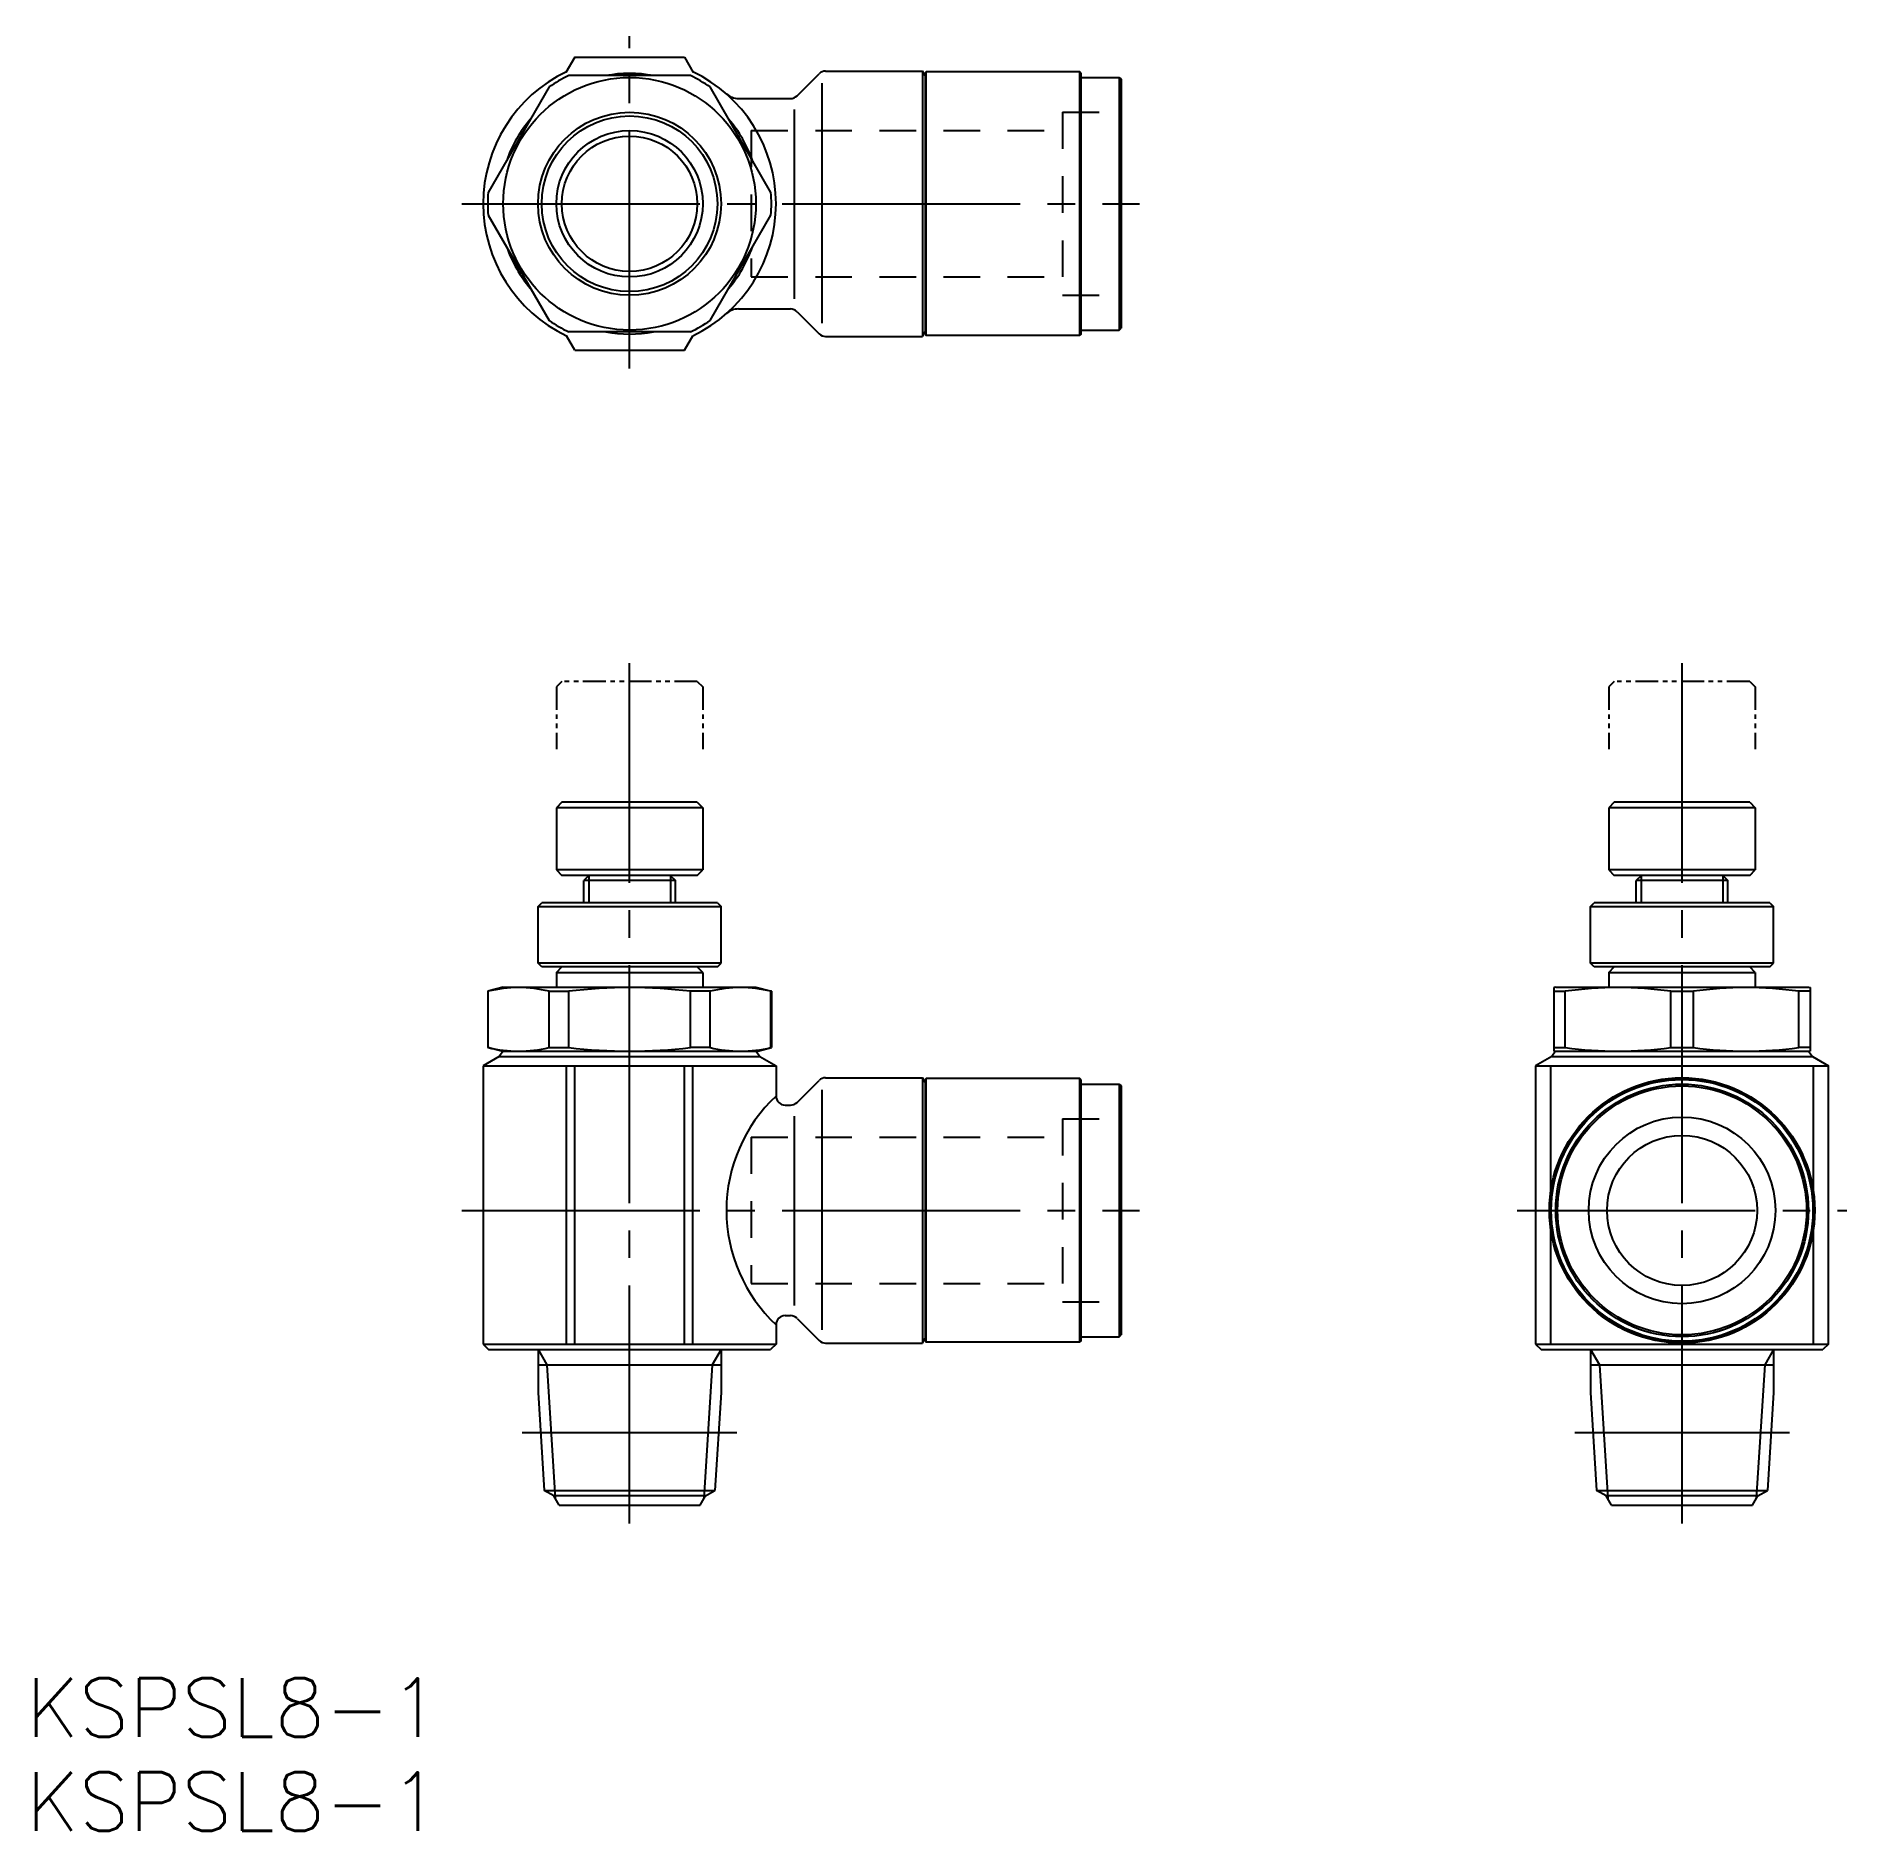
# Model space of a CAD drawing. Extents: x 64 to 162.9, y 110.9 to 209.
import ezdxf

# ---------------------------------------------------------------- set-up
doc = ezdxf.new("R2010")
doc.units = 0
for name, pattern in [('CENTER', [17.5, 13, -1.5, 1.5, -1.5]), ('DASHED', [3.5, 2, -1.5]), ('PHANTOM', [2.5, 1.25, -0.25, 0.25, -0.25, 0.25, -0.25])]:
    doc.linetypes.add(name, pattern=pattern)
doc.layers.get('0').update_dxf_attribs({"linetype": 'CONTINUOUS'})
doc.layers.add('CENTER', color=1, linetype='CENTER')
doc.styles.get("Standard").update_dxf_attribs({"font": 'txt.shx', "bigfont": '@extfont2.shx'})

msp = doc.modelspace()

# ---------------------------------------------------------------- linework, layer by layer
at = {"color": 7, "linetype": 'CONTINUOUS'}
for p, q in [((93.374, 207.801), (92.899, 206.978)), ((93.374, 207.801), (99.374, 207.801)), ((99.374, 207.801), (99.849, 206.978)), ((99.7, 206.801), (93.048, 206.801)), ((105.521, 205.697), (106.728, 206.904)), ((107.081, 207.051), (112.38, 207.051)), ((112.524, 206.801), (112.38, 207.051)), ((112.38, 207.051), (112.38, 192.551)), ((112.574, 207.001), (112.524, 206.951)), ((112.524, 206.951), (112.524, 192.651)), ((120.974, 207.001), (112.574, 207.001)), ((112.574, 192.601), (112.574, 207.001)), ((121.024, 206.951), (120.974, 207.001)), ((120.974, 192.601), (120.974, 207.001)), ((121.024, 206.951), (121.024, 192.651)), ((91.975, 206.181), (88.649, 200.42)), ((104.099, 200.42), (100.773, 206.181)), ((106.874, 206.391), (106.874, 193.271)), ((121.024, 206.701), (123.124, 206.701)), ((123.124, 206.701), (123.224, 206.601)), ((123.124, 206.701), (123.124, 192.901)), ((123.224, 206.601), (123.224, 193.001)), ((102.327, 205.551), (105.167, 205.551)), ((105.374, 204.947), (105.374, 194.603)), ((88.649, 199.181), (91.975, 193.42)), ((100.773, 193.42), (104.099, 199.181)), ((102.327, 194.051), (105.167, 194.051)), ((105.521, 193.904), (106.728, 192.697)), ((121.024, 192.901), (123.124, 192.901)), ((123.124, 192.901), (123.224, 193.001)), ((93.374, 191.801), (92.922, 192.584)), ((99.7, 192.801), (93.048, 192.801)), ((99.374, 191.801), (99.826, 192.584)), ((107.081, 192.551), (112.38, 192.551)), ((112.38, 192.551), (112.524, 192.801)), ((112.524, 192.651), (112.574, 192.601)), ((120.974, 192.601), (112.574, 192.601)), ((121.024, 192.651), (120.974, 192.601)), ((93.374, 191.801), (99.374, 191.801)), ((92.674, 167.101), (92.374, 166.801)), ((100.374, 166.801), (92.374, 166.801)), ((92.374, 166.801), (92.374, 163.401)), ((100.074, 167.101), (92.674, 167.101)), ((100.074, 167.101), (100.374, 166.801)), ((100.374, 166.801), (100.374, 163.401)), ((150.174, 167.101), (149.874, 166.801)), ((149.874, 166.801), (149.874, 163.401)), ((157.874, 166.801), (149.874, 166.801)), ((157.574, 167.101), (150.174, 167.101)), ((157.574, 167.101), (157.874, 166.801)), ((157.874, 166.801), (157.874, 163.401)), ((100.374, 163.401), (92.374, 163.401)), ((92.374, 163.401), (92.674, 163.101)), ((100.074, 163.101), (100.374, 163.401)), ((149.874, 163.401), (150.174, 163.101)), ((157.874, 163.401), (149.874, 163.401)), ((157.574, 163.101), (157.874, 163.401)), ((100.074, 163.101), (92.674, 163.101)), ((94.154, 163.101), (93.874, 162.821)), ((98.874, 162.821), (93.874, 162.821)), ((93.874, 161.601), (93.874, 162.821)), ((98.594, 163.101), (98.874, 162.821)), ((98.874, 161.601), (98.874, 162.821)), ((157.574, 163.101), (150.174, 163.101)), ((151.654, 163.101), (151.374, 162.821)), ((151.374, 161.601), (151.374, 162.821)), ((156.374, 162.821), (151.374, 162.821)), ((156.094, 163.101), (156.374, 162.821)), ((156.374, 161.601), (156.374, 162.821)), ((91.374, 161.401), (91.574, 161.601)), ((91.374, 158.301), (91.374, 161.401)), ((91.374, 161.401), (101.374, 161.401)), ((101.174, 161.601), (91.574, 161.601)), ((101.174, 161.601), (101.374, 161.401)), ((101.374, 158.301), (101.374, 161.401)), ((148.874, 161.401), (149.074, 161.601)), ((148.874, 161.401), (158.874, 161.401)), ((148.874, 158.301), (148.874, 161.401)), ((158.674, 161.601), (149.074, 161.601)), ((158.674, 161.601), (158.874, 161.401)), ((158.874, 158.301), (158.874, 161.401)), ((91.574, 158.101), (91.374, 158.301)), ((101.374, 158.301), (91.374, 158.301)), ((101.174, 158.101), (101.374, 158.301)), ((158.874, 158.301), (148.874, 158.301)), ((149.074, 158.101), (148.874, 158.301)), ((158.674, 158.101), (158.874, 158.301)), ((101.174, 158.101), (91.574, 158.101)), ((92.374, 157.801), (92.674, 158.101)), ((92.374, 157.801), (100.374, 157.801)), ((92.374, 157.801), (92.374, 157.001)), ((100.374, 157.801), (100.074, 158.101)), ((100.374, 157.801), (100.374, 157.001)), ((158.674, 158.101), (149.074, 158.101)), ((149.874, 157.801), (150.174, 158.101)), ((149.874, 157.801), (149.874, 157.001)), ((149.874, 157.801), (157.874, 157.801)), ((157.874, 157.801), (157.574, 158.101)), ((157.874, 157.801), (157.874, 157.001)), ((89.474, 157.001), (88.624, 156.773)), ((88.624, 156.773), (88.649, 156.773)), ((88.624, 156.773), (88.624, 153.702)), ((88.649, 153.702), (88.649, 156.773)), ((89.474, 157.001), (103.274, 157.001)), ((91.975, 156.773), (93.048, 156.773)), ((91.975, 153.702), (91.975, 156.773)), ((93.048, 153.702), (93.048, 156.773)), ((100.773, 156.773), (99.7, 156.773)), ((99.7, 153.702), (99.7, 156.773)), ((100.773, 153.702), (100.773, 156.773)), ((103.274, 157.001), (104.124, 156.773)), ((104.099, 153.702), (104.099, 156.773)), ((104.124, 156.773), (104.099, 156.773)), ((104.124, 156.773), (104.124, 153.702)), ((146.974, 157.001), (146.874, 156.974)), ((146.874, 156.974), (146.874, 153.501)), ((146.874, 156.773), (147.494, 156.773)), ((146.974, 157.001), (160.774, 157.001)), ((147.494, 153.702), (147.494, 156.773)), ((153.255, 156.773), (154.494, 156.773)), ((153.255, 153.702), (153.255, 156.773)), ((154.494, 153.702), (154.494, 156.773)), ((160.255, 153.702), (160.255, 156.773)), ((160.874, 156.773), (160.255, 156.773)), ((160.774, 157.001), (160.874, 156.974)), ((160.874, 156.974), (160.874, 153.501)), ((88.624, 153.702), (88.649, 153.702)), ((89.374, 153.501), (88.624, 153.702)), ((89.464, 153.501), (89.254, 153.201)), ((89.374, 153.501), (103.374, 153.501)), ((91.975, 153.702), (93.048, 153.702)), ((100.773, 153.702), (99.7, 153.702)), ((103.284, 153.501), (103.494, 153.201)), ((103.374, 153.501), (104.124, 153.702)), ((104.124, 153.702), (104.099, 153.702)), ((146.964, 153.501), (146.754, 153.201)), ((146.874, 153.702), (147.494, 153.702)), ((146.874, 153.501), (160.874, 153.501)), ((153.255, 153.702), (154.494, 153.702)), ((160.874, 153.702), (160.255, 153.702)), ((160.784, 153.501), (160.994, 153.201)), ((89.254, 153.201), (88.374, 152.693)), ((88.374, 152.693), (104.374, 152.693)), ((88.374, 152.693), (88.374, 137.501)), ((89.254, 153.201), (103.494, 153.201)), ((92.922, 137.501), (92.922, 152.693)), ((93.374, 137.501), (93.374, 152.693)), ((99.374, 137.501), (99.374, 152.693)), ((99.826, 137.501), (99.826, 152.693)), ((103.494, 153.201), (104.374, 152.693)), ((104.374, 152.693), (104.374, 151.051)), ((146.754, 153.201), (145.874, 152.693)), ((145.874, 152.693), (161.874, 152.693)), ((145.874, 152.693), (145.874, 137.501)), ((146.697, 145.825), (146.697, 152.693)), ((146.754, 153.201), (160.994, 153.201)), ((160.994, 153.201), (161.874, 152.693)), ((161.051, 145.825), (161.051, 152.693)), ((161.874, 137.501), (161.874, 152.693)), ((105.521, 150.697), (106.728, 151.904)), ((106.874, 151.391), (106.874, 138.271)), ((107.081, 152.051), (112.38, 152.051)), ((112.38, 152.051), (112.38, 137.551)), ((112.524, 151.801), (112.38, 152.051)), ((112.574, 152.001), (112.524, 151.951)), ((112.524, 151.951), (112.524, 137.651)), ((112.574, 137.601), (112.574, 152.001)), ((120.974, 152.001), (112.574, 152.001)), ((120.974, 137.601), (120.974, 152.001)), ((121.024, 151.951), (120.974, 152.001)), ((121.024, 151.951), (121.024, 137.651)), ((121.024, 151.701), (123.124, 151.701)), ((123.124, 151.701), (123.124, 137.901)), ((123.124, 151.701), (123.224, 151.601)), ((123.224, 151.601), (123.224, 138.001)), ((104.874, 150.551), (105.167, 150.551)), ((105.374, 149.947), (105.374, 139.603)), ((146.697, 137.501), (146.697, 143.776)), ((161.051, 137.501), (161.051, 143.776)), ((104.374, 138.551), (104.374, 137.501)), ((104.874, 139.051), (105.167, 139.051)), ((105.521, 138.904), (106.728, 137.697)), ((88.374, 137.501), (104.374, 137.501)), ((88.374, 137.501), (88.674, 137.201)), ((104.374, 137.501), (104.074, 137.201)), ((107.081, 137.551), (112.38, 137.551)), ((112.38, 137.551), (112.524, 137.801)), ((112.524, 137.651), (112.574, 137.601)), ((120.974, 137.601), (112.574, 137.601)), ((121.024, 137.651), (120.974, 137.601)), ((121.024, 137.901), (123.124, 137.901)), ((123.124, 137.901), (123.224, 138.001)), ((145.874, 137.501), (161.874, 137.501)), ((145.874, 137.501), (146.174, 137.201)), ((161.874, 137.501), (161.574, 137.201)), ((88.674, 137.201), (104.074, 137.201)), ((91.374, 137.201), (91.374, 134.847)), ((101.374, 137.201), (101.374, 134.847)), ((146.174, 137.201), (161.574, 137.201)), ((148.874, 137.201), (148.874, 134.847)), ((158.874, 137.201), (158.874, 134.847)), ((91.374, 136.358), (101.374, 136.358)), ((148.874, 136.358), (158.874, 136.358)), ((91.374, 134.847), (91.708, 129.505)), ((101.374, 134.847), (101.04, 129.505)), ((148.874, 134.847), (149.208, 129.505)), ((158.874, 134.847), (158.54, 129.505)), ((91.708, 129.505), (101.04, 129.505)), ((92.235, 129.201), (91.708, 129.505)), ((100.513, 129.201), (92.235, 129.201)), ((92.524, 128.701), (92.235, 129.201)), ((92.524, 128.701), (100.224, 128.701)), ((100.224, 128.701), (100.513, 129.201)), ((100.513, 129.201), (101.04, 129.505)), ((149.735, 129.201), (149.208, 129.505)), ((149.208, 129.505), (158.54, 129.505)), ((150.024, 128.701), (149.735, 129.201)), ((158.013, 129.201), (149.735, 129.201)), ((150.024, 128.701), (157.724, 128.701)), ((157.724, 128.701), (158.013, 129.201)), ((158.013, 129.201), (158.54, 129.505))]:
    msp.add_line(p, q, dxfattribs=at)
at = {"color": 3, "linetype": 'DASHED'}
for p, q in [((120.024, 204.801), (120.024, 194.801)), ((120.024, 204.801), (123.224, 204.801)), ((103.024, 203.801), (103.024, 195.801)), ((103.024, 203.801), (120.024, 203.801)), ((103.024, 195.801), (120.024, 195.801)), ((120.024, 194.801), (123.224, 194.801)), ((120.024, 149.801), (123.224, 149.801)), ((120.024, 149.801), (120.024, 139.801)), ((103.024, 148.801), (103.024, 140.801)), ((103.024, 148.801), (120.024, 148.801)), ((103.024, 140.801), (120.024, 140.801)), ((120.024, 139.801), (123.224, 139.801))]:
    msp.add_line(p, q, dxfattribs=at)
at = {"color": 3, "linetype": 'PHANTOM'}
for p, q in [((92.674, 173.701), (92.374, 173.401)), ((92.374, 173.401), (92.374, 170.001)), ((100.074, 173.701), (92.674, 173.701)), ((100.074, 173.701), (100.374, 173.401)), ((100.374, 173.401), (100.374, 170.001)), ((150.174, 173.701), (149.874, 173.401)), ((149.874, 173.401), (149.874, 170.001)), ((157.574, 173.701), (150.174, 173.701)), ((157.574, 173.701), (157.874, 173.401)), ((157.874, 173.401), (157.874, 170.001))]:
    msp.add_line(p, q, dxfattribs=at)
at = {"color": 3, "linetype": 'CONTINUOUS'}
for p, q in [((94.145, 163.091), (94.145, 161.601)), ((98.604, 163.091), (98.604, 161.601)), ((151.645, 163.091), (151.645, 161.601)), ((156.104, 163.091), (156.104, 161.601)), ((91.374, 137.201), (91.861, 136.358)), ((101.374, 137.201), (100.888, 136.358)), ((148.874, 137.201), (149.361, 136.358)), ((158.874, 137.201), (158.388, 136.358)), ((91.861, 136.358), (92.317, 129.06)), ((100.888, 136.358), (100.431, 129.06)), ((149.361, 136.358), (149.817, 129.06)), ((158.388, 136.358), (157.931, 129.06))]:
    msp.add_line(p, q, dxfattribs=at)
at = {"color": 7, "linetype": 'CONTINUOUS'}
for centre, radius in [((96.374, 199.801), 6.9), ((96.374, 199.801), 5), ((96.374, 199.801), 4.8), ((96.374, 199.801), 4), ((96.374, 199.801), 3.7), ((153.874, 144.801), 7.25), ((153.874, 144.801), 7.2), ((153.874, 144.801), 7.15), ((153.874, 144.801), 6.9), ((153.874, 144.801), 6.8), ((153.874, 144.801), 5.1), ((153.874, 144.801), 4.1)]:
    msp.add_circle(centre, radius, dxfattribs=at)
for centre, radius, start, end in [((96.374, 199.801), 8, 115.56412, 244.43588), ((96.374, 199.801), 7.75, 115.41462, 124.58538), ((96.374, 199.801), 7.12, 79.46045, 100.53955), ((96.374, 199.801), 7.75, 55.41462, 64.58538), ((96.374, 199.801), 8, 295.56412, 64.43588), ((107.081, 206.551), 0.5, 90, 135), ((102.327, 206.551), 1, 228.59038, 270), ((105.167, 206.051), 0.5, 270, 315), ((96.374, 199.801), 7.12, 139.46045, 160.53955), ((96.374, 199.801), 7.12, 19.46045, 40.53955), ((96.374, 199.801), 7.75, 175.41462, 184.58538), ((96.374, 199.801), 7.75, 355.41462, 4.58538), ((96.374, 199.801), 7.12, 199.46045, 220.53955), ((96.374, 199.801), 7.12, 319.46045, 340.53955), ((102.327, 193.051), 1, 90, 131.40962), ((105.167, 193.551), 0.5, 45, 90), ((96.374, 199.801), 7.75, 235.41462, 244.58538), ((96.374, 199.801), 7.75, 295.41462, 304.58538), ((96.374, 199.801), 7.12, 259.46045, 280.53955), ((107.081, 193.051), 0.5, 225, 270), ((90.312, 149.993), 6.981, 76.21937, 103.78063), ((96.374, 129.35), 27.624, 83.08468, 96.91532), ((102.436, 149.993), 6.981, 76.21937, 103.78063), ((150.374, 136.231), 20.743, 82.01811, 97.98189), ((157.374, 136.231), 20.743, 82.01811, 97.98189), ((90.312, 160.482), 6.981, 256.21937, 283.78063), ((96.374, 181.125), 27.624, 263.08468, 276.91532), ((102.436, 160.482), 6.981, 256.21937, 283.78063), ((150.374, 174.244), 20.743, 262.01811, 277.98189), ((157.374, 174.244), 20.743, 262.01811, 277.98189), ((107.081, 151.551), 0.5, 90, 135), ((110.231, 144.801), 8.565, 133.14008, 226.85992), ((104.874, 151.051), 0.5, 180, 270), ((105.167, 151.051), 0.5, 270, 315), ((104.874, 138.551), 0.5, 90, 180), ((105.167, 138.551), 0.5, 45, 90), ((107.081, 138.051), 0.5, 225, 270)]:
    msp.add_arc(centre, radius, start, end, dxfattribs=at)
at = {"layer": 'CENTER', "color": 1, "linetype": 'CENTER'}
for p, q in [((96.374, 190.801), (96.374, 208.955)), ((87.212, 199.801), (124.224, 199.801)), ((96.374, 127.701), (96.374, 174.701)), ((153.874, 127.701), (153.874, 174.701)), ((87.212, 144.801), (124.224, 144.801)), ((144.874, 144.801), (162.874, 144.801)), ((90.51, 132.671), (102.238, 132.671)), ((148.01, 132.671), (159.738, 132.671))]:
    msp.add_line(p, q, dxfattribs=at)

# ---------------------------------------------------------------- texts
at = {"linetype": 'CONTINUOUS'}
for p in [(63.407, 116.039), (63.407, 110.905)]:
    msp.add_text('KSPSL8-1', height=3.2, dxfattribs=at).set_placement(p)

doc.saveas('drawing.dxf')
